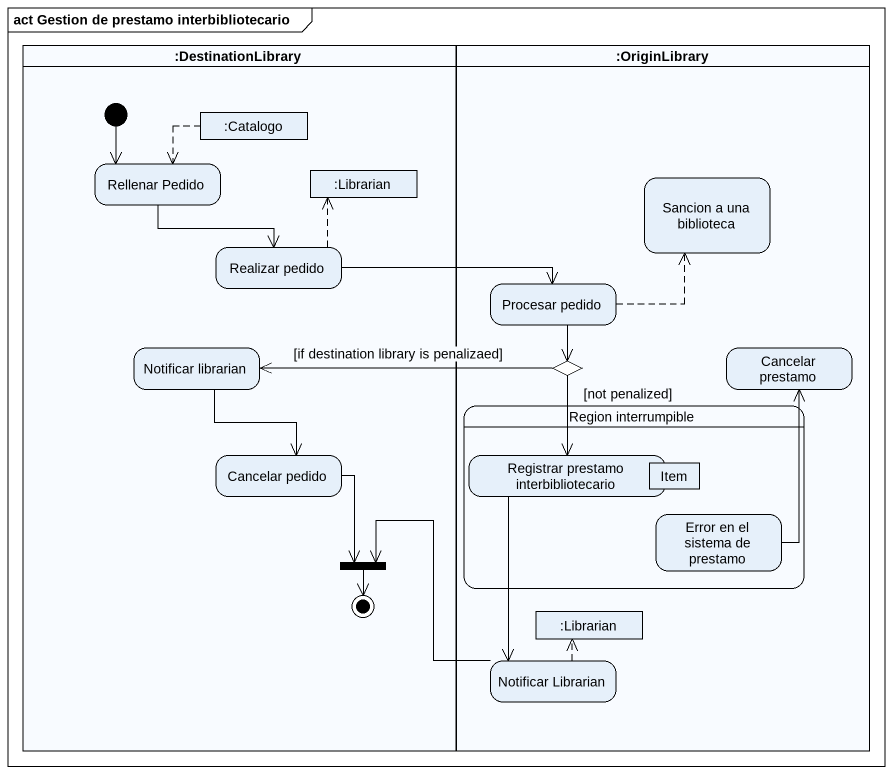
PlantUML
@startuml
mainframe act Gestion de prestamo interbibliotecario
hide empty description
state ":DestinationLibrary" as DestinationLibrary <<partition>> {
  state ":Catalogo" as Catalogo <<object>>
  state "Rellenar Pedido" as Rellenar_Pedido
  state ":Librarian" as Librarian <<object>>
  state "Realizar pedido" as Realizar_pedido
  state "Notificar librarian" as Notificar_librarian
  state "Cancelar pedido" as Cancelar_pedido
  state fork1 <<join>>
  [*] --> Rellenar_Pedido
  fork1 --> [*]
}
state ":OriginLibrary" as OriginLibrary <<partition>> {
  state "Sancion a una biblioteca" as Sancion_a_una_biblioteca
  state "Procesar pedido" as Procesar_pedido
  state choice1 <<choice>>
  state "Cancelar prestamo" as Cancelar_prestamo
  state "Region interrumpible" as Region_interrumpible {
    state "Registrar prestamo interbibliotecario" as Registrar_prestamo
    state Item <<object>>
    state "Error en el sistema de prestamo" as Error_en_el_sistema_de
  }
  state ":Librarian" as Librarian_2 <<object>>
  state "Notificar Librarian" as Notificar_Librarian
}
Catalogo -[dashed]-> Rellenar_Pedido
Rellenar_Pedido --> Realizar_pedido
Realizar_pedido -up[dashed]-> Librarian
Realizar_pedido -right-> Procesar_pedido
Procesar_pedido -right[dashed]-> Sancion_a_una_biblioteca
Procesar_pedido --> choice1
Notificar_librarian --> Cancelar_pedido
choice1 -left-> Notificar_librarian : [if destination library is penalizaed]
choice1 --> Registrar_prestamo : [not penalized]
Cancelar_pedido --> fork1
Registrar_prestamo --> Notificar_Librarian
Error_en_el_sistema_de -up-> Cancelar_prestamo
Notificar_Librarian -up-> fork1
Notificar_Librarian -up[dashed]-> Librarian_2
@enduml
